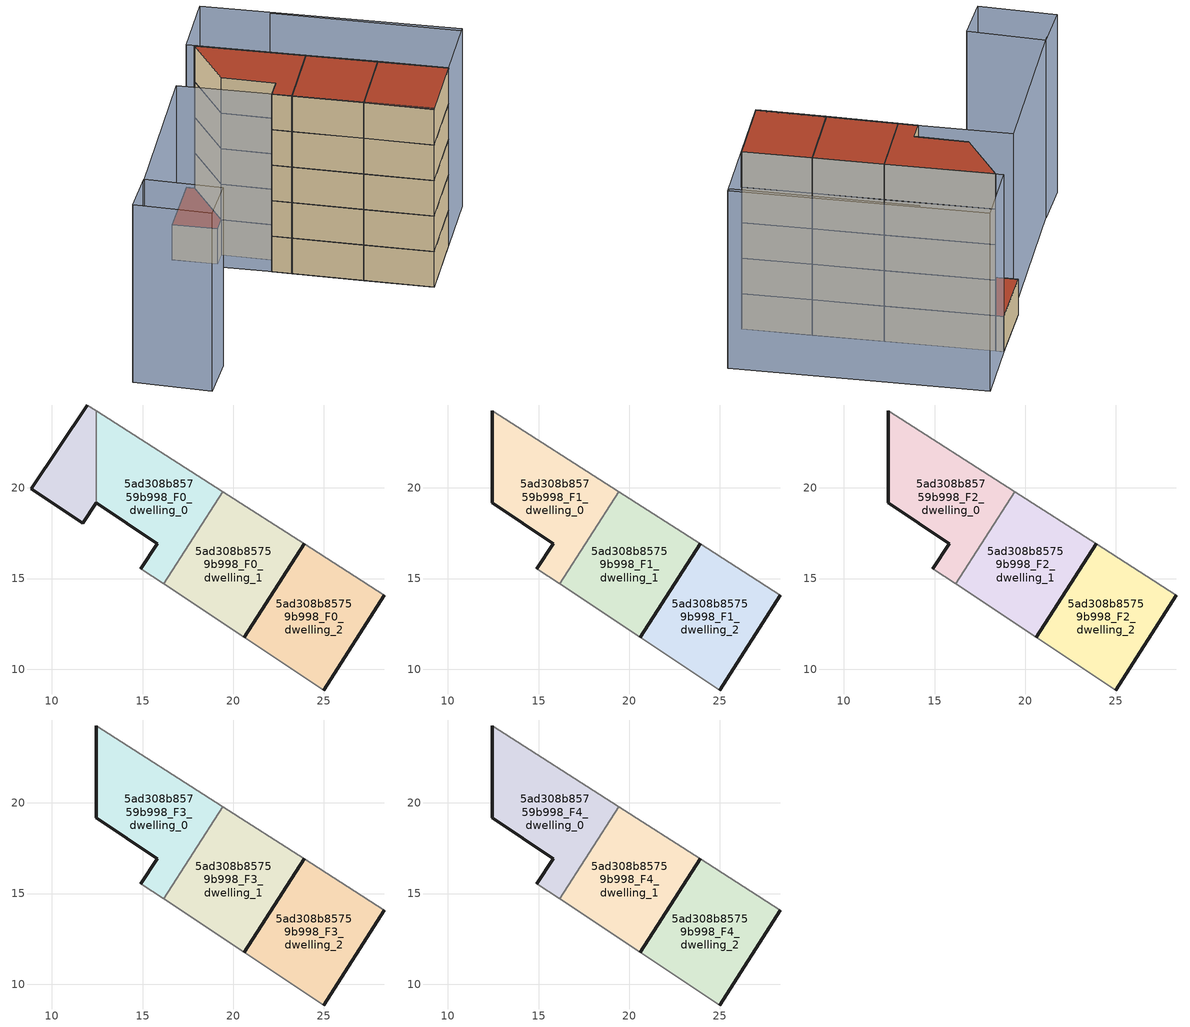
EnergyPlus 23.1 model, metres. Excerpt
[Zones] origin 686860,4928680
5ad308b85759b998_F0_dwelling_0
 floor ground (EU_floor_Construction): 16.17,14.71 19.42,19.79 12.45,24.25 12.45,19.17 15.82,16.91 14.91,15.55 z0
 wall outside (EU_wall_Construction): 14.91,15.55 15.82,16.91 12.45,19.17 z0:3
 wall adiabatic (EU_wall_Construction): 12.45,24.25 19.42,19.79 / 16.17,14.71 14.91,15.55 z0:3
 wall to 5ad308b85759b998_F0_dwelling_3 (EU_wall_Construction): 12.45,19.17 12.45,24.25 z0:3
 wall to 5ad308b85759b998_F0_dwelling_1 (EU_wall_Construction): 19.42,19.79 16.17,14.71 z0:3
5ad308b85759b998_F0_dwelling_1
 floor ground (EU_floor_Construction): 20.61,11.77 23.91,16.92 19.42,19.79 16.17,14.71 z0
 wall outside (EU_wall_Construction): 23.91,16.92 20.61,11.77 z0:3
 wall adiabatic (EU_wall_Construction): 20.61,11.77 16.17,14.71 / 19.42,19.79 23.91,16.92 z0:3
5ad308b85759b998_F0_dwelling_2
 floor ground (EU_floor_Construction): 24.99,8.86 28.33,14.09 23.91,16.92 20.61,11.77 z0
 wall outside (EU_wall_Construction): 28.33,14.09 24.99,8.86 / 20.61,11.77 23.91,16.92 z0:3
 wall adiabatic (EU_wall_Construction): 24.99,8.86 20.61,11.77 / 23.91,16.92 28.33,14.09 z0:3
5ad308b85759b998_F0_dwelling_3
 floor ground (EU_floor_Construction): 11.7,18.05 12.45,19.17 12.45,24.25 11.96,24.57 8.86,19.95 z0
 wall outside (EU_wall_Construction): 12.45,19.17 11.7,18.05 8.86,19.95 11.96,24.57 z0:3
 wall adiabatic (EU_wall_Construction): 11.96,24.57 12.45,24.25 z0:3
 roof outside (EU_roof_Construction): 12.45,24.25 12.45,19.17 11.7,18.05 8.86,19.95 11.96,24.57 z3
5ad308b85759b998_F1_dwelling_0
 floor to 5ad308b85759b998_F0_dwelling_0 (EU_floor_Construction): 16.17,14.71 19.42,19.79 12.45,24.25 12.45,19.17 15.82,16.91 14.91,15.55 z3
 wall outside (EU_wall_Construction): 14.91,15.55 15.82,16.91 12.45,19.17 12.45,24.25 z3:6
 wall adiabatic (EU_wall_Construction): 12.45,24.25 19.42,19.79 / 16.17,14.71 14.91,15.55 z3:6
 wall to 5ad308b85759b998_F1_dwelling_1 (EU_wall_Construction): 19.42,19.79 16.17,14.71 z3:6
5ad308b85759b998_F1_dwelling_1
 floor to 5ad308b85759b998_F0_dwelling_1 (EU_floor_Construction): 20.61,11.77 23.91,16.92 19.42,19.79 16.17,14.71 z3
 wall outside (EU_wall_Construction): 23.91,16.92 20.61,11.77 z3:6
 wall adiabatic (EU_wall_Construction): 20.61,11.77 16.17,14.71 / 19.42,19.79 23.91,16.92 z3:6
5ad308b85759b998_F1_dwelling_2
 floor to 5ad308b85759b998_F0_dwelling_2 (EU_floor_Construction): 24.99,8.86 28.33,14.09 23.91,16.92 20.61,11.77 z3
 wall outside (EU_wall_Construction): 28.33,14.09 24.99,8.86 / 20.61,11.77 23.91,16.92 z3:6
 wall adiabatic (EU_wall_Construction): 24.99,8.86 20.61,11.77 / 23.91,16.92 28.33,14.09 z3:6
5ad308b85759b998_F2_dwelling_0
 floor to 5ad308b85759b998_F1_dwelling_0 (EU_floor_Construction): 16.17,14.71 19.42,19.79 12.45,24.25 12.45,19.17 15.82,16.91 14.91,15.55 z6
 wall outside (EU_wall_Construction): 14.91,15.55 15.82,16.91 12.45,19.17 12.45,24.25 z6:9
 wall adiabatic (EU_wall_Construction): 12.45,24.25 19.42,19.79 / 16.17,14.71 14.91,15.55 z6:9
 wall to 5ad308b85759b998_F2_dwelling_1 (EU_wall_Construction): 19.42,19.79 16.17,14.71 z6:9
5ad308b85759b998_F2_dwelling_1
 floor to 5ad308b85759b998_F1_dwelling_1 (EU_floor_Construction): 20.61,11.77 23.91,16.92 19.42,19.79 16.17,14.71 z6
 wall outside (EU_wall_Construction): 23.91,16.92 20.61,11.77 z6:9
 wall adiabatic (EU_wall_Construction): 20.61,11.77 16.17,14.71 / 19.42,19.79 23.91,16.92 z6:9
5ad308b85759b998_F2_dwelling_2
 floor to 5ad308b85759b998_F1_dwelling_2 (EU_floor_Construction): 24.99,8.86 28.33,14.09 23.91,16.92 20.61,11.77 z6
 wall outside (EU_wall_Construction): 28.33,14.09 24.99,8.86 / 20.61,11.77 23.91,16.92 z6:9
 wall adiabatic (EU_wall_Construction): 24.99,8.86 20.61,11.77 / 23.91,16.92 28.33,14.09 z6:9
5ad308b85759b998_F3_dwelling_0
 floor to 5ad308b85759b998_F2_dwelling_0 (EU_floor_Construction): 16.17,14.71 19.42,19.79 12.45,24.25 12.45,19.17 15.82,16.91 14.91,15.55 z9
 wall outside (EU_wall_Construction): 14.91,15.55 15.82,16.91 12.45,19.17 12.45,24.25 z9:12
 wall adiabatic (EU_wall_Construction): 12.45,24.25 19.42,19.79 / 16.17,14.71 14.91,15.55 z9:12
 wall to 5ad308b85759b998_F3_dwelling_1 (EU_wall_Construction): 19.42,19.79 16.17,14.71 z9:12
5ad308b85759b998_F3_dwelling_1
 floor to 5ad308b85759b998_F2_dwelling_1 (EU_floor_Construction): 20.61,11.77 23.91,16.92 19.42,19.79 16.17,14.71 z9
 wall outside (EU_wall_Construction): 23.91,16.92 20.61,11.77 z9:12
 wall adiabatic (EU_wall_Construction): 20.61,11.77 16.17,14.71 / 19.42,19.79 23.91,16.92 z9:12
5ad308b85759b998_F3_dwelling_2
 floor to 5ad308b85759b998_F2_dwelling_2 (EU_floor_Construction): 24.99,8.86 28.33,14.09 23.91,16.92 20.61,11.77 z9
 wall outside (EU_wall_Construction): 28.33,14.09 24.99,8.86 / 20.61,11.77 23.91,16.92 z9:12
 wall adiabatic (EU_wall_Construction): 24.99,8.86 20.61,11.77 / 23.91,16.92 28.33,14.09 z9:12
5ad308b85759b998_F4_dwelling_0
 floor to 5ad308b85759b998_F3_dwelling_0 (EU_floor_Construction): 16.17,14.71 19.42,19.79 12.45,24.25 12.45,19.17 15.82,16.91 14.91,15.55 z12
 wall outside (EU_wall_Construction): 14.91,15.55 15.82,16.91 12.45,19.17 12.45,24.25 z12:15
 wall adiabatic (EU_wall_Construction): 12.45,24.25 19.42,19.79 / 16.17,14.71 14.91,15.55 z12:15
 wall to 5ad308b85759b998_F4_dwelling_1 (EU_wall_Construction): 19.42,19.79 16.17,14.71 z12:15
 roof outside (EU_roof_Construction): 19.42,19.79 16.17,14.71 14.91,15.55 15.82,16.91 12.45,19.17 12.45,24.25 z15
5ad308b85759b998_F4_dwelling_1
 floor to 5ad308b85759b998_F3_dwelling_1 (EU_floor_Construction): 20.61,11.77 23.91,16.92 19.42,19.79 16.17,14.71 z12
 wall outside (EU_wall_Construction): 23.91,16.92 20.61,11.77 z12:15
 wall adiabatic (EU_wall_Construction): 20.61,11.77 16.17,14.71 / 19.42,19.79 23.91,16.92 z12:15
 roof outside (EU_roof_Construction): 23.91,16.92 20.61,11.77 16.17,14.71 19.42,19.79 z15
5ad308b85759b998_F4_dwelling_2
 floor to 5ad308b85759b998_F3_dwelling_2 (EU_floor_Construction): 24.99,8.86 28.33,14.09 23.91,16.92 20.61,11.77 z12
 wall outside (EU_wall_Construction): 28.33,14.09 24.99,8.86 / 20.61,11.77 23.91,16.92 z12:15
 wall adiabatic (EU_wall_Construction): 24.99,8.86 20.61,11.77 / 23.91,16.92 28.33,14.09 z12:15
 roof outside (EU_roof_Construction): 28.33,14.09 24.99,8.86 20.61,11.77 23.91,16.92 z15
shading: 1.31,7.41 8.97,19.36 / 8.97,19.36 25.09,9.02 / 31.25,18.65 19.39,26.4 / 4.19,1.26 -0.66,4.66 / -0.66,4.66 1.51,7.76 / 1.51,7.76 6.37,4.36 / 6.37,4.36 4.19,1.26 / 28.33,14.09 11.96,24.57 / 11.96,24.57 15.05,29.4 / 15.05,29.4 31.43,18.92 / 31.43,18.92 28.33,14.09 z0:15
[Building]
EU S2 Campaign: North Axis=0; Terrain=City; Solar Distribution=FullExterior
[Site:Location]
Bologna: Latitude=44.5; Longitude=11.25; Time Zone=1; Elevation=37
[SizingPeriod:WeatherFileDays]
AnnualSizingPeriod: Begin Month=1; Begin Day of Month=1; End Month=12; End Day of Month=31; Day of Week for Start Day=Monday; Use Weather File Daylight Saving Period=No; Use Weather File Rain and Snow Indicators=No
[MATERIAL]
EU_InternalMass_Material: Roughness=MediumRough; Thickness=0.1; Conductivity=1; Density=1800; Specific Heat=900; Thermal Absorptance=0.9; Solar Absorptance=0.7; Visible Absorptance=0.7
[MATERIAL:NOMASS] Roughness=MediumRough; Thermal Absorptance=0.9; Solar Absorptance=0.7; Visible Absorptance=0.7
Name | Thermal Resistance
EU_wall_NoMass | 0.905828
EU_roof_NoMass | 0.37593
EU_floor_NoMass | 0.67114
[CONSTRUCTION]
EU_wall_Construction: EU_wall_NoMass
EU_roof_Construction: EU_roof_NoMass
EU_floor_Construction: EU_floor_NoMass
EU_InternalMass_Construction: EU_InternalMass_Material
[ZONE] Type=1; Multiplier=1; Ceiling Height=autocalculate; Floor Area=autocalculate; Part of Total Floor Area=Yes
Name | Volume
5ad308b85759b998_F0_dwelling_0 | 97.0906
5ad308b85759b998_F1_dwelling_0; 5ad308b85759b998_F2_dwelling_0; 5ad308b85759b998_F3_dwelling_0; 5ad308b85759b998_F4_dwelling_0 | 97.0913
5ad308b85759b998_F0_dwelling_1 | 97.0759
5ad308b85759b998_F1_dwelling_1; 5ad308b85759b998_F2_dwelling_1; 5ad308b85759b998_F3_dwelling_1; 5ad308b85759b998_F4_dwelling_1 | 97.0767
5ad308b85759b998_F0_dwelling_2 | 97.0847
5ad308b85759b998_F1_dwelling_2; 5ad308b85759b998_F2_dwelling_2; 5ad308b85759b998_F3_dwelling_2; 5ad308b85759b998_F4_dwelling_2 | 97.0854
5ad308b85759b998_F0_dwelling_3 | 39.1538
[INTERNALMASS] Construction=EU_InternalMass_Construction
Name | Zone or ZoneList | Surface Area
5ad308b85759b998_F0_dwelling_0_EU_InternalMass | 5ad308b85759b998_F0_dwelling_0 | 32.362
5ad308b85759b998_F0_dwelling_1_EU_InternalMass | 5ad308b85759b998_F0_dwelling_1 | 32.362
5ad308b85759b998_F0_dwelling_2_EU_InternalMass | 5ad308b85759b998_F0_dwelling_2 | 32.362
5ad308b85759b998_F0_dwelling_3_EU_InternalMass | 5ad308b85759b998_F0_dwelling_3 | 13.0509
5ad308b85759b998_F1_dwelling_0_EU_InternalMass | 5ad308b85759b998_F1_dwelling_0 | 36.7123
5ad308b85759b998_F1_dwelling_1_EU_InternalMass | 5ad308b85759b998_F1_dwelling_1 | 36.7123
5ad308b85759b998_F1_dwelling_2_EU_InternalMass | 5ad308b85759b998_F1_dwelling_2 | 36.7123
5ad308b85759b998_F2_dwelling_0_EU_InternalMass | 5ad308b85759b998_F2_dwelling_0 | 36.7123
5ad308b85759b998_F2_dwelling_1_EU_InternalMass | 5ad308b85759b998_F2_dwelling_1 | 36.7123
5ad308b85759b998_F2_dwelling_2_EU_InternalMass | 5ad308b85759b998_F2_dwelling_2 | 36.7123
5ad308b85759b998_F3_dwelling_0_EU_InternalMass | 5ad308b85759b998_F3_dwelling_0 | 36.7123
5ad308b85759b998_F3_dwelling_1_EU_InternalMass | 5ad308b85759b998_F3_dwelling_1 | 36.7123
5ad308b85759b998_F3_dwelling_2_EU_InternalMass | 5ad308b85759b998_F3_dwelling_2 | 36.7123
5ad308b85759b998_F4_dwelling_0_EU_InternalMass | 5ad308b85759b998_F4_dwelling_0 | 36.7123
5ad308b85759b998_F4_dwelling_1_EU_InternalMass | 5ad308b85759b998_F4_dwelling_1 | 36.7123
5ad308b85759b998_F4_dwelling_2_EU_InternalMass | 5ad308b85759b998_F4_dwelling_2 | 36.7123
[OTHEREQUIPMENT] Fuel Type=Electricity; Design Level Calculation Method=Watts/Area; Power per Zone Floor Area=1; Fraction Latent=0; Fraction Radiant=0; Fraction Lost=0; Carbon Dioxide Generation Rate=0; EndUse Subcategory=EU_Step8_InternalGains
Name | Zone or ZoneList or Space or SpaceList | Schedule
EU_Step8_InternalGain_5ad308b85759b998_F0_dwelling_0_f000 | 5ad308b85759b998_F0_dwelling_0 | EU_Step8_GainSchedule_5ad308b85759b998_F0_dwelling_0_f000
EU_Step8_InternalGain_5ad308b85759b998_F0_dwelling_1_f000 | 5ad308b85759b998_F0_dwelling_1 | EU_Step8_GainSchedule_5ad308b85759b998_F0_dwelling_1_f000
EU_Step8_InternalGain_5ad308b85759b998_F0_dwelling_2_f000 | 5ad308b85759b998_F0_dwelling_2 | EU_Step8_GainSchedule_5ad308b85759b998_F0_dwelling_2_f000
EU_Step8_InternalGain_5ad308b85759b998_F0_dwelling_3_f000 | 5ad308b85759b998_F0_dwelling_3 | EU_Step8_GainSchedule_5ad308b85759b998_F0_dwelling_3_f000
EU_Step8_InternalGain_5ad308b85759b998_F1_dwelling_0_f000 | 5ad308b85759b998_F1_dwelling_0 | EU_Step8_GainSchedule_5ad308b85759b998_F1_dwelling_0_f000
EU_Step8_InternalGain_5ad308b85759b998_F1_dwelling_1_f000 | 5ad308b85759b998_F1_dwelling_1 | EU_Step8_GainSchedule_5ad308b85759b998_F1_dwelling_1_f000
EU_Step8_InternalGain_5ad308b85759b998_F1_dwelling_2_f000 | 5ad308b85759b998_F1_dwelling_2 | EU_Step8_GainSchedule_5ad308b85759b998_F1_dwelling_2_f000
EU_Step8_InternalGain_5ad308b85759b998_F2_dwelling_0_f000 | 5ad308b85759b998_F2_dwelling_0 | EU_Step8_GainSchedule_5ad308b85759b998_F2_dwelling_0_f000
EU_Step8_InternalGain_5ad308b85759b998_F2_dwelling_1_f000 | 5ad308b85759b998_F2_dwelling_1 | EU_Step8_GainSchedule_5ad308b85759b998_F2_dwelling_1_f000
EU_Step8_InternalGain_5ad308b85759b998_F2_dwelling_2_f000 | 5ad308b85759b998_F2_dwelling_2 | EU_Step8_GainSchedule_5ad308b85759b998_F2_dwelling_2_f000
EU_Step8_InternalGain_5ad308b85759b998_F3_dwelling_0_f000 | 5ad308b85759b998_F3_dwelling_0 | EU_Step8_GainSchedule_5ad308b85759b998_F3_dwelling_0_f000
EU_Step8_InternalGain_5ad308b85759b998_F3_dwelling_1_f000 | 5ad308b85759b998_F3_dwelling_1 | EU_Step8_GainSchedule_5ad308b85759b998_F3_dwelling_1_f000
EU_Step8_InternalGain_5ad308b85759b998_F3_dwelling_2_f000 | 5ad308b85759b998_F3_dwelling_2 | EU_Step8_GainSchedule_5ad308b85759b998_F3_dwelling_2_f000
EU_Step8_InternalGain_5ad308b85759b998_F4_dwelling_0_f000 | 5ad308b85759b998_F4_dwelling_0 | EU_Step8_GainSchedule_5ad308b85759b998_F4_dwelling_0_f000
EU_Step8_InternalGain_5ad308b85759b998_F4_dwelling_1_f000 | 5ad308b85759b998_F4_dwelling_1 | EU_Step8_GainSchedule_5ad308b85759b998_F4_dwelling_1_f000
EU_Step8_InternalGain_5ad308b85759b998_F4_dwelling_2_f000 | 5ad308b85759b998_F4_dwelling_2 | EU_Step8_GainSchedule_5ad308b85759b998_F4_dwelling_2_f000
[ZONEVENTILATION:DESIGNFLOWRATE] Schedule=EU_AlwaysOn; Design Flow Rate Calculation Method=AirChanges/Hour; Air Changes per Hour=0.73129; Ventilation Type=Natural; Fan Pressure Rise=0; Fan Total Efficiency=1; Constant Term Coefficient=1; Temperature Term Coefficient=0; Velocity Term Coefficient=0; Velocity Squared Term Coefficient=0; Minimum Indoor Temperature=-100; Maximum Indoor Temperature=100; Delta Temperature=-100; Minimum Outdoor Temperature=-100; Maximum Outdoor Temperature=100; Maximum Wind Speed=40
Name | Zone or ZoneList or Space or SpaceList
EU_ConstantAir_5ad308b85759b998_F0_dwelling_0 | 5ad308b85759b998_F0_dwelling_0
EU_ConstantAir_5ad308b85759b998_F0_dwelling_1 | 5ad308b85759b998_F0_dwelling_1
EU_ConstantAir_5ad308b85759b998_F0_dwelling_2 | 5ad308b85759b998_F0_dwelling_2
EU_ConstantAir_5ad308b85759b998_F0_dwelling_3 | 5ad308b85759b998_F0_dwelling_3
EU_ConstantAir_5ad308b85759b998_F1_dwelling_0 | 5ad308b85759b998_F1_dwelling_0
EU_ConstantAir_5ad308b85759b998_F1_dwelling_1 | 5ad308b85759b998_F1_dwelling_1
EU_ConstantAir_5ad308b85759b998_F1_dwelling_2 | 5ad308b85759b998_F1_dwelling_2
EU_ConstantAir_5ad308b85759b998_F2_dwelling_0 | 5ad308b85759b998_F2_dwelling_0
EU_ConstantAir_5ad308b85759b998_F2_dwelling_1 | 5ad308b85759b998_F2_dwelling_1
EU_ConstantAir_5ad308b85759b998_F2_dwelling_2 | 5ad308b85759b998_F2_dwelling_2
EU_ConstantAir_5ad308b85759b998_F3_dwelling_0 | 5ad308b85759b998_F3_dwelling_0
EU_ConstantAir_5ad308b85759b998_F3_dwelling_1 | 5ad308b85759b998_F3_dwelling_1
EU_ConstantAir_5ad308b85759b998_F3_dwelling_2 | 5ad308b85759b998_F3_dwelling_2
EU_ConstantAir_5ad308b85759b998_F4_dwelling_0 | 5ad308b85759b998_F4_dwelling_0
EU_ConstantAir_5ad308b85759b998_F4_dwelling_1 | 5ad308b85759b998_F4_dwelling_1
EU_ConstantAir_5ad308b85759b998_F4_dwelling_2 | 5ad308b85759b998_F4_dwelling_2
[HVACTEMPLATE:THERMOSTAT] Constant Heating Setpoint=20; Constant Cooling Setpoint=50
EU_HeatOnly_5ad308b85759b998_F0_dwelling_0; EU_HeatOnly_5ad308b85759b998_F0_dwelling_1; EU_HeatOnly_5ad308b85759b998_F0_dwelling_2; EU_HeatOnly_5ad308b85759b998_F0_dwelling_3; EU_HeatOnly_5ad308b85759b998_F1_dwelling_0; EU_HeatOnly_5ad308b85759b998_F1_dwelling_1; EU_HeatOnly_5ad308b85759b998_F1_dwelling_2; EU_HeatOnly_5ad308b85759b998_F2_dwelling_0; EU_HeatOnly_5ad308b85759b998_F2_dwelling_1; EU_HeatOnly_5ad308b85759b998_F2_dwelling_2; EU_HeatOnly_5ad308b85759b998_F3_dwelling_0; EU_HeatOnly_5ad308b85759b998_F3_dwelling_1; EU_HeatOnly_5ad308b85759b998_F3_dwelling_2; EU_HeatOnly_5ad308b85759b998_F4_dwelling_0; EU_HeatOnly_5ad308b85759b998_F4_dwelling_1; EU_HeatOnly_5ad308b85759b998_F4_dwelling_2
[HVACTEMPLATE:ZONE:IDEALLOADSAIRSYSTEM] System Availability Schedule=EU_AlwaysOn; Maximum Heating Supply Air Temperature=50; Minimum Cooling Supply Air Temperature=13; Maximum Heating Supply Air Humidity Ratio=0.0156; Minimum Cooling Supply Air Humidity Ratio=0.0077; Heating Limit=NoLimit; Cooling Limit=NoLimit; Heating Availability Schedule=EU_AlwaysOn; Cooling Availability Schedule=EU_CoolingOff; Dehumidification Control Type=ConstantSensibleHeatRatio; Cooling Sensible Heat Ratio=0.7; Dehumidification Setpoint=60; Humidification Control Type=None; Humidification Setpoint=30; Outdoor Air Method=None; Outdoor Air Flow Rate per Person=0.00944; Outdoor Air Flow Rate per Zone Floor Area=0; Outdoor Air Flow Rate per Zone=0; Demand Controlled Ventilation Type=None; Outdoor Air Economizer Type=NoEconomizer; Heat Recovery Type=None; Sensible Heat Recovery Effectiveness=0.7; Latent Heat Recovery Effectiveness=0.65
Name | Template Thermostat
5ad308b85759b998_F0_dwelling_0 | EU_HeatOnly_5ad308b85759b998_F0_dwelling_0
5ad308b85759b998_F0_dwelling_1 | EU_HeatOnly_5ad308b85759b998_F0_dwelling_1
5ad308b85759b998_F0_dwelling_2 | EU_HeatOnly_5ad308b85759b998_F0_dwelling_2
5ad308b85759b998_F0_dwelling_3 | EU_HeatOnly_5ad308b85759b998_F0_dwelling_3
5ad308b85759b998_F1_dwelling_0 | EU_HeatOnly_5ad308b85759b998_F1_dwelling_0
5ad308b85759b998_F1_dwelling_1 | EU_HeatOnly_5ad308b85759b998_F1_dwelling_1
5ad308b85759b998_F1_dwelling_2 | EU_HeatOnly_5ad308b85759b998_F1_dwelling_2
5ad308b85759b998_F2_dwelling_0 | EU_HeatOnly_5ad308b85759b998_F2_dwelling_0
5ad308b85759b998_F2_dwelling_1 | EU_HeatOnly_5ad308b85759b998_F2_dwelling_1
5ad308b85759b998_F2_dwelling_2 | EU_HeatOnly_5ad308b85759b998_F2_dwelling_2
5ad308b85759b998_F3_dwelling_0 | EU_HeatOnly_5ad308b85759b998_F3_dwelling_0
5ad308b85759b998_F3_dwelling_1 | EU_HeatOnly_5ad308b85759b998_F3_dwelling_1
5ad308b85759b998_F3_dwelling_2 | EU_HeatOnly_5ad308b85759b998_F3_dwelling_2
5ad308b85759b998_F4_dwelling_0 | EU_HeatOnly_5ad308b85759b998_F4_dwelling_0
5ad308b85759b998_F4_dwelling_1 | EU_HeatOnly_5ad308b85759b998_F4_dwelling_1
5ad308b85759b998_F4_dwelling_2 | EU_HeatOnly_5ad308b85759b998_F4_dwelling_2
[SIZING:ZONE] Zone Cooling Design Supply Air Temperature Input Method=SupplyAirTemperature; Zone Cooling Design Supply Air Temperature=13; Zone Heating Design Supply Air Temperature Input Method=SupplyAirTemperature; Zone Heating Design Supply Air Temperature=50; Zone Cooling Design Supply Air Humidity Ratio=0.008; Zone Heating Design Supply Air Humidity Ratio=0.008; Cooling Design Air Flow Method=DesignDay; Cooling Design Air Flow Rate=0; Cooling Minimum Air Flow per Zone Floor Area=0.000762; Cooling Minimum Air Flow=0; Cooling Minimum Air Flow Fraction=0.2; Heating Design Air Flow Method=DesignDay; Heating Design Air Flow Rate=0; Heating Maximum Air Flow per Zone Floor Area=0.002032; Heating Maximum Air Flow=0.141576; Heating Maximum Air Flow Fraction=0.3; Account for Dedicated Outdoor Air System=No; Dedicated Outdoor Air System Control Strategy=NeutralSupplyAir; Dedicated Outdoor Air Low Setpoint Temperature for Design=autosize; Dedicated Outdoor Air High Setpoint Temperature for Design=autosize; Zone Load Sizing Method=Sensible Load Only No Latent Load; Zone Latent Cooling Design Supply Air Humidity Ratio Input Method=HumidityRatioDifference; Zone Cooling Design Supply Air Humidity Ratio Difference=0.005; Zone Latent Heating Design Supply Air Humidity Ratio Input Method=HumidityRatioDifference; Zone Humidification Design Supply Air Humidity Ratio Difference=0.005
5ad308b85759b998_F0_dwelling_0; 5ad308b85759b998_F0_dwelling_1; 5ad308b85759b998_F0_dwelling_2; 5ad308b85759b998_F0_dwelling_3; 5ad308b85759b998_F1_dwelling_0; 5ad308b85759b998_F1_dwelling_1; 5ad308b85759b998_F1_dwelling_2; 5ad308b85759b998_F2_dwelling_0; 5ad308b85759b998_F2_dwelling_1; 5ad308b85759b998_F2_dwelling_2; 5ad308b85759b998_F3_dwelling_0; 5ad308b85759b998_F3_dwelling_1; 5ad308b85759b998_F3_dwelling_2; 5ad308b85759b998_F4_dwelling_0; 5ad308b85759b998_F4_dwelling_1; 5ad308b85759b998_F4_dwelling_2
[SCHEDULE:CONSTANT]
Name | Hourly Value
EU_AlwaysOn | 1
EU_CoolingOff | 0
[SCHEDULE:FILE] Column Number=1; Rows to Skip at Top=0; Number of Hours of Data=8760; Column Separator=Comma; Interpolate to Timestep=No; Minutes per Item=60; Adjust Schedule for Daylight Savings=Yes
Name | File
EU_Step8_GainSchedule_5ad308b85759b998_F0_dwelling_0_f000 | ../../schedules/5ad308b85759b998/5ad308b85759b998_F0_dwelling_0_f000_gain.csv
EU_Step8_GainSchedule_5ad308b85759b998_F0_dwelling_1_f000 | ../../schedules/5ad308b85759b998/5ad308b85759b998_F0_dwelling_1_f000_gain.csv
EU_Step8_GainSchedule_5ad308b85759b998_F0_dwelling_2_f000 | ../../schedules/5ad308b85759b998/5ad308b85759b998_F0_dwelling_2_f000_gain.csv
EU_Step8_GainSchedule_5ad308b85759b998_F0_dwelling_3_f000 | ../../schedules/5ad308b85759b998/5ad308b85759b998_F0_dwelling_3_f000_gain.csv
EU_Step8_GainSchedule_5ad308b85759b998_F1_dwelling_0_f000 | ../../schedules/5ad308b85759b998/5ad308b85759b998_F1_dwelling_0_f000_gain.csv
EU_Step8_GainSchedule_5ad308b85759b998_F1_dwelling_1_f000 | ../../schedules/5ad308b85759b998/5ad308b85759b998_F1_dwelling_1_f000_gain.csv
EU_Step8_GainSchedule_5ad308b85759b998_F1_dwelling_2_f000 | ../../schedules/5ad308b85759b998/5ad308b85759b998_F1_dwelling_2_f000_gain.csv
EU_Step8_GainSchedule_5ad308b85759b998_F2_dwelling_0_f000 | ../../schedules/5ad308b85759b998/5ad308b85759b998_F2_dwelling_0_f000_gain.csv
EU_Step8_GainSchedule_5ad308b85759b998_F2_dwelling_1_f000 | ../../schedules/5ad308b85759b998/5ad308b85759b998_F2_dwelling_1_f000_gain.csv
EU_Step8_GainSchedule_5ad308b85759b998_F2_dwelling_2_f000 | ../../schedules/5ad308b85759b998/5ad308b85759b998_F2_dwelling_2_f000_gain.csv
EU_Step8_GainSchedule_5ad308b85759b998_F3_dwelling_0_f000 | ../../schedules/5ad308b85759b998/5ad308b85759b998_F3_dwelling_0_f000_gain.csv
EU_Step8_GainSchedule_5ad308b85759b998_F3_dwelling_1_f000 | ../../schedules/5ad308b85759b998/5ad308b85759b998_F3_dwelling_1_f000_gain.csv
EU_Step8_GainSchedule_5ad308b85759b998_F3_dwelling_2_f000 | ../../schedules/5ad308b85759b998/5ad308b85759b998_F3_dwelling_2_f000_gain.csv
EU_Step8_GainSchedule_5ad308b85759b998_F4_dwelling_0_f000 | ../../schedules/5ad308b85759b998/5ad308b85759b998_F4_dwelling_0_f000_gain.csv
EU_Step8_GainSchedule_5ad308b85759b998_F4_dwelling_1_f000 | ../../schedules/5ad308b85759b998/5ad308b85759b998_F4_dwelling_1_f000_gain.csv
EU_Step8_GainSchedule_5ad308b85759b998_F4_dwelling_2_f000 | ../../schedules/5ad308b85759b998/5ad308b85759b998_F4_dwelling_2_f000_gain.csv
